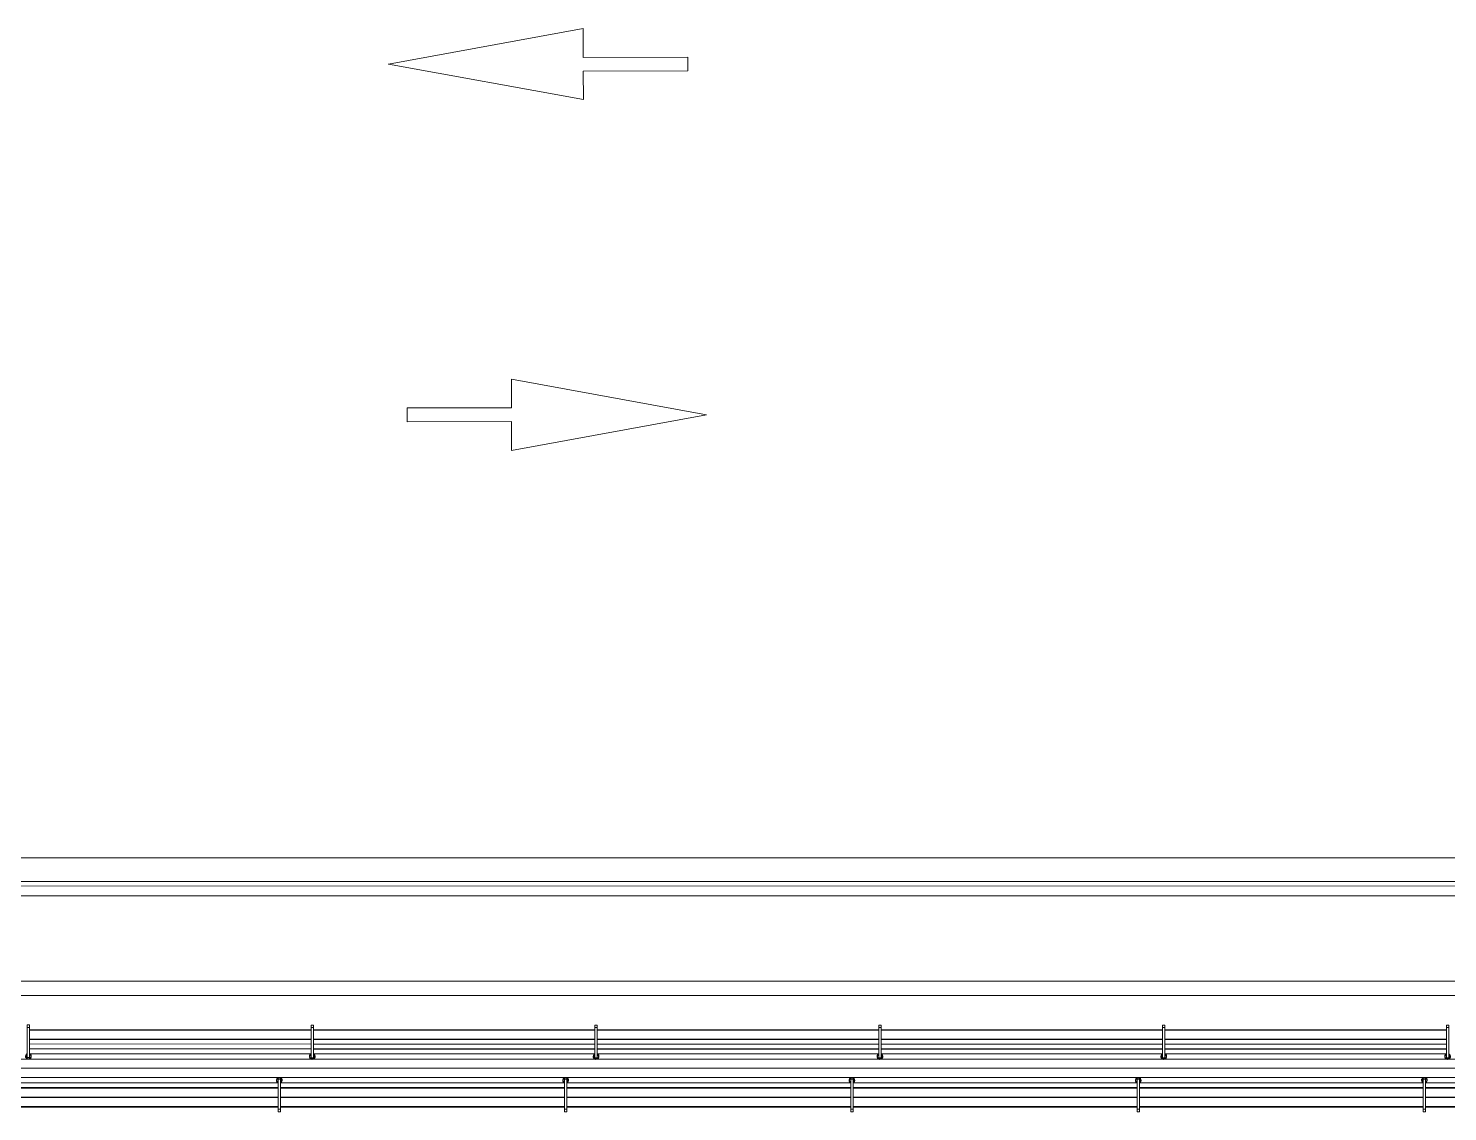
# Model space of a CAD drawing. Header units: metres. Extents: x -55 to 263, y -124 to 62.
# Drawn here: x 26.57 to 41.52, y -101.63 to -90.23 of the extents above; entities that cross this region are included whole.
import ezdxf

# ---------------------------------------------------------------- set-up
doc = ezdxf.new("R2010")
doc.units = ezdxf.units.M
for name, color, linetype, lineweight in [('0-1', 7, 'Continuous', 5), ('46BANQ-1', 53, 'Continuous', 5), ('47VEGET-1', 53, 'Continuous', 5), ('55BARANDAL-1', 53, 'Continuous', 5), ('70LINEA-1', 254, 'Continuous', 5), ('70LINEA-2', 50, 'Continuous', 5), ('70LINEA-3', 53, 'Continuous', 5)]:
    doc.layers.add(name, color=color, linetype=linetype, lineweight=lineweight)

# ---------------------------------------------------------------- blocks, each defined once
blk = doc.blocks.new('Street Paint - Arrow - Arrow-V284-A1 _ A250')
at = {"layer": '70LINEA-2'}
for p, q in [((33.712, -94.296), (31.661, -93.921)), ((31.661, -93.921), (31.662, -94.221)), ((31.661, -93.921), (33.712, -94.296)), ((31.661, -93.921), (31.661, -93.921)), ((31.662, -94.221), (30.562, -94.223)), ((30.562, -94.223), (31.662, -94.221)), ((30.562, -94.223), (30.562, -94.368)), ((30.562, -94.223), (30.562, -94.223)), ((30.562, -94.368), (31.662, -94.366)), ((31.662, -94.671), (33.712, -94.296)), ((31.662, -94.366), (31.662, -94.671)), ((33.712, -94.296), (33.712, -94.296))]:
    blk.add_line(p, q, dxfattribs=at)
blk = doc.blocks.new('Street Paint - Arrow - Arrow-V285-A1 _ A250')
at = {"layer": '70LINEA-2'}
for p, q in [((32.415, -90.227), (30.366, -90.603)), ((32.416, -90.532), (32.415, -90.227)), ((32.415, -90.227), (32.415, -90.227)), ((33.516, -90.53), (32.416, -90.532)), ((33.516, -90.675), (33.516, -90.53)), ((33.516, -90.53), (33.516, -90.53)), ((30.366, -90.602), (30.366, -90.603)), ((30.366, -90.603), (32.417, -90.977)), ((32.416, -90.677), (33.516, -90.675)), ((32.417, -90.977), (32.416, -90.677))]:
    blk.add_line(p, q, dxfattribs=at)
blk = doc.blocks.new('Railing - Wire Post - Chainlink 2-V301-A1 _ A250')
at = {"layer": '55BARANDAL-1'}
for p, q in [((-0.331, 0.012), (-0.304, 0.012)), ((-0.331, 0.012), (-0.331, -0.013)), ((-0.304, 0.012), (-0.304, -0.013)), ((0.013, 0.012), (-0.304, 0.012)), ((0.013, -0.013), (0.013, 0.012)), ((-0.331, -0.013), (-0.304, -0.013)), ((0.013, -0.013), (-0.304, -0.013))]:
    blk.add_line(p, q, dxfattribs=at)
for radius, start, end in [(0.0301, 206.3748, 2.2872), (0.0301, 206.3748, 2.2872), (0.0301, 2.2872, 148.7371), (0.0301, 2.2872, 148.7371), (0.0251, 0, 150), (0.0251, 210, 0), (0.0251, 90, 148.3274), (0.0251, 60, 120), (0.0251, 270, 90), (0.0251, 0, 30), (0.0251, 330, 0), (0.0301, 336.659, 2.2872), (0.0301, 336.659, 2.2872), (0.0301, 336.659, 2.2872), (0.0301, 336.659, 2.2872), (0.0301, 336.659, 2.2872), (0.0301, 336.659, 2.2872), (0.0301, 336.659, 2.2872), (0.0301, 336.659, 2.2872), (0.0301, 336.659, 2.2872), (0.0301, 336.659, 2.2872), (0.0301, 2.2872, 16.9322), (0.0301, 2.2872, 16.9322), (0.0301, 2.2872, 16.9322), (0.0301, 2.2872, 16.9322), (0.0301, 2.2872, 16.9322), (0.0301, 2.2872, 16.9322), (0.0301, 2.2872, 16.9322), (0.0301, 2.2872, 16.9322), (0.0301, 2.2872, 16.9322), (0.0301, 2.2872, 16.9322), (0.0251, 211.6726, 270), (0.0251, 240, 300)]:
    blk.add_arc((0, 0), radius, start, end, dxfattribs=at)
blk = doc.blocks.new('Railing - Wire Post - Chainlink 2-V302-A1 _ A250')
at = {"layer": '55BARANDAL-1'}
for p, q in [((-0.331, 0.012), (-0.304, 0.012)), ((-0.331, 0.012), (-0.331, -0.013)), ((-0.304, 0.012), (-0.304, -0.013)), ((0.013, 0.012), (-0.304, 0.012)), ((0.013, -0.013), (0.013, 0.012)), ((-0.331, -0.013), (-0.304, -0.013)), ((0.013, -0.013), (-0.304, -0.013))]:
    blk.add_line(p, q, dxfattribs=at)
for radius, start, end in [(0.0301, 206.3748, 2.2872), (0.0301, 206.3748, 2.2872), (0.0301, 2.2872, 148.7371), (0.0301, 2.2872, 148.7371), (0.0251, 0, 150), (0.0251, 210, 0), (0.0251, 90, 148.3274), (0.0251, 60, 120), (0.0251, 270, 90), (0.0251, 0, 30), (0.0251, 330, 0), (0.0301, 336.5835, 2.2872), (0.0301, 336.5835, 2.2872), (0.0301, 336.5835, 2.2872), (0.0301, 336.5835, 2.2872), (0.0301, 336.5835, 2.2872), (0.0301, 336.5835, 2.2872), (0.0301, 336.5835, 2.2872), (0.0301, 336.5835, 2.2872), (0.0301, 336.5835, 2.2872), (0.0301, 336.5835, 2.2872), (0.0301, 2.2872, 16.9322), (0.0301, 2.2872, 16.9322), (0.0301, 2.2872, 16.9322), (0.0301, 2.2872, 16.9322), (0.0301, 2.2872, 16.9322), (0.0301, 2.2872, 16.9322), (0.0301, 2.2872, 16.9322), (0.0301, 2.2872, 16.9322), (0.0301, 2.2872, 16.9322), (0.0301, 2.2872, 16.9322), (0.0251, 211.6726, 270), (0.0251, 240, 300)]:
    blk.add_arc((0, 0), radius, start, end, dxfattribs=at)
blk = doc.blocks.new('Railing - Wire Post - Chainlink 2-V303-A1 _ A250')
at = {"layer": '55BARANDAL-1'}
for p, q in [((-0.331, 0.012), (-0.304, 0.012)), ((-0.331, 0.012), (-0.331, -0.013)), ((-0.304, 0.012), (-0.304, -0.013)), ((0.013, 0.012), (-0.304, 0.012)), ((0.013, -0.013), (0.013, 0.012)), ((-0.331, -0.013), (-0.304, -0.013)), ((0.013, -0.013), (-0.304, -0.013))]:
    blk.add_line(p, q, dxfattribs=at)
for radius, start, end in [(0.0301, 206.3748, 2.2872), (0.0301, 206.3748, 2.2872), (0.0301, 2.2872, 148.7371), (0.0301, 2.2872, 148.7371), (0.0251, 0, 150), (0.0251, 210, 0), (0.0251, 90, 148.3274), (0.0251, 60, 120), (0.0251, 270, 90), (0.0251, 0, 30), (0.0251, 330, 0), (0.0301, 336.508, 2.2872), (0.0301, 336.508, 2.2872), (0.0301, 336.508, 2.2872), (0.0301, 336.508, 2.2872), (0.0301, 336.508, 2.2872), (0.0301, 336.508, 2.2872), (0.0301, 336.508, 2.2872), (0.0301, 336.508, 2.2872), (0.0301, 336.508, 2.2872), (0.0301, 336.508, 2.2872), (0.0301, 2.2872, 16.9322), (0.0301, 2.2872, 16.9322), (0.0301, 2.2872, 16.9322), (0.0301, 2.2872, 16.9322), (0.0301, 2.2872, 16.9322), (0.0301, 2.2872, 16.9322), (0.0301, 2.2872, 16.9322), (0.0301, 2.2872, 16.9322), (0.0301, 2.2872, 16.9322), (0.0301, 2.2872, 16.9322), (0.0251, 225.201, 270), (0.0251, 240, 300)]:
    blk.add_arc((0, 0), radius, start, end, dxfattribs=at)
blk = doc.blocks.new('Railing - Wire Post - Chainlink 2-V304-A1 _ A250')
at = {"layer": '55BARANDAL-1'}
for p, q in [((-0.331, 0.012), (-0.304, 0.012)), ((-0.331, 0.012), (-0.331, -0.013)), ((-0.304, 0.012), (-0.304, -0.013)), ((0.013, 0.012), (-0.304, 0.012)), ((0.013, -0.013), (0.013, 0.012)), ((-0.331, -0.013), (-0.304, -0.013)), ((0.013, -0.013), (-0.304, -0.013))]:
    blk.add_line(p, q, dxfattribs=at)
for radius, start, end in [(0.0301, 206.3748, 2.2872), (0.0301, 206.3748, 2.2872), (0.0301, 2.2872, 148.7371), (0.0301, 2.2872, 148.7371), (0.0251, 0, 150), (0.0251, 210, 0), (0.0251, 90, 148.3274), (0.0251, 60, 120), (0.0251, 270, 90), (0.0251, 0, 30), (0.0251, 330, 0), (0.0301, 336.4326, 2.2872), (0.0301, 336.4326, 2.2872), (0.0301, 336.4326, 2.2872), (0.0301, 336.4326, 2.2872), (0.0301, 336.4326, 2.2872), (0.0301, 336.4326, 2.2872), (0.0301, 336.4326, 2.2872), (0.0301, 336.4326, 2.2872), (0.0301, 336.4326, 2.2872), (0.0301, 336.4326, 2.2872), (0.0301, 2.2872, 16.9322), (0.0301, 2.2872, 16.9322), (0.0301, 2.2872, 16.9322), (0.0301, 2.2872, 16.9322), (0.0301, 2.2872, 16.9322), (0.0301, 2.2872, 16.9322), (0.0301, 2.2872, 16.9322), (0.0301, 2.2872, 16.9322), (0.0301, 2.2872, 16.9322), (0.0301, 2.2872, 16.9322), (0.0251, 211.6726, 270), (0.0251, 240, 300)]:
    blk.add_arc((0, 0), radius, start, end, dxfattribs=at)
blk = doc.blocks.new('Railing - Wire Post - Chainlink 2-V305-A1 _ A250')
at = {"layer": '55BARANDAL-1'}
for p, q in [((-0.331, 0.012), (-0.304, 0.012)), ((-0.331, 0.012), (-0.331, -0.013)), ((-0.304, 0.012), (-0.304, -0.013)), ((0.013, 0.012), (-0.304, 0.012)), ((0.013, -0.013), (0.013, 0.012)), ((-0.331, -0.013), (-0.304, -0.013)), ((0.013, -0.013), (-0.304, -0.013))]:
    blk.add_line(p, q, dxfattribs=at)
for radius, start, end in [(0.0301, 206.3748, 2.2872), (0.0301, 206.3748, 2.2872), (0.0301, 2.2872, 148.7371), (0.0301, 2.2872, 148.7371), (0.0251, 0, 150), (0.0251, 210, 0), (0.0251, 90, 148.3274), (0.0251, 60, 120), (0.0251, 270, 90), (0.0251, 0, 30), (0.0251, 330, 0), (0.0301, 336.3571, 2.2872), (0.0301, 336.3571, 2.2872), (0.0301, 336.3571, 2.2872), (0.0301, 336.3571, 2.2872), (0.0301, 336.3571, 2.2872), (0.0301, 336.3571, 2.2872), (0.0301, 336.3571, 2.2872), (0.0301, 336.3571, 2.2872), (0.0301, 336.3571, 2.2872), (0.0301, 336.3571, 2.2872), (0.0301, 2.2872, 16.9322), (0.0301, 2.2872, 16.9322), (0.0301, 2.2872, 16.9322), (0.0301, 2.2872, 16.9322), (0.0301, 2.2872, 16.9322), (0.0301, 2.2872, 16.9322), (0.0301, 2.2872, 16.9322), (0.0301, 2.2872, 16.9322), (0.0301, 2.2872, 16.9322), (0.0301, 2.2872, 16.9322), (0.0251, 211.6726, 270), (0.0251, 240, 300)]:
    blk.add_arc((0, 0), radius, start, end, dxfattribs=at)
blk = doc.blocks.new('Railing - Railing-8511726-A1 _ A250')
at = {"layer": '55BARANDAL-1'}
for p, q in [((240.175, -101.274), (20.175, -101.274)), ((26.215, -101.329), (29.204, -101.329)), ((29.204, -101.38), (26.215, -101.38)), ((26.215, -101.384), (29.204, -101.384)), ((29.229, -101.329), (32.218, -101.329)), ((32.218, -101.38), (29.229, -101.38)), ((29.229, -101.384), (32.218, -101.384)), ((32.243, -101.329), (35.231, -101.329)), ((35.231, -101.38), (32.243, -101.38)), ((32.243, -101.384), (35.231, -101.384)), ((35.261, -101.329), (38.245, -101.329)), ((38.245, -101.38), (35.261, -101.38)), ((35.261, -101.384), (38.245, -101.384)), ((38.27, -101.329), (41.259, -101.329)), ((41.259, -101.38), (38.27, -101.38)), ((38.27, -101.384), (41.259, -101.384)), ((41.284, -101.329), (44.272, -101.329)), ((44.272, -101.38), (41.284, -101.38)), ((41.284, -101.384), (44.272, -101.384)), ((29.204, -101.48), (26.215, -101.48)), ((26.215, -101.484), (29.204, -101.484)), ((29.204, -101.58), (26.215, -101.58)), ((26.215, -101.584), (29.204, -101.584)), ((32.218, -101.48), (29.229, -101.48)), ((29.229, -101.484), (32.218, -101.484)), ((32.218, -101.58), (29.229, -101.58)), ((29.229, -101.584), (32.218, -101.584)), ((35.231, -101.48), (32.243, -101.48)), ((32.243, -101.484), (35.231, -101.484)), ((35.231, -101.58), (32.243, -101.58)), ((32.243, -101.584), (35.231, -101.584)), ((38.245, -101.48), (35.261, -101.48)), ((35.261, -101.484), (38.245, -101.484)), ((38.245, -101.58), (35.261, -101.58)), ((35.261, -101.584), (38.245, -101.584)), ((41.259, -101.48), (38.27, -101.48)), ((38.27, -101.484), (41.259, -101.484)), ((41.259, -101.58), (38.27, -101.58)), ((38.27, -101.584), (41.259, -101.584)), ((44.272, -101.48), (41.284, -101.48)), ((41.284, -101.484), (44.272, -101.484)), ((44.272, -101.58), (41.284, -101.58)), ((41.284, -101.584), (44.272, -101.584))]:
    blk.add_line(p, q, dxfattribs=at)
at = {"rotation": 90}
for name, p in [('Railing - Wire Post - Chainlink 2-V301-A1 _ A250', (29.216, -101.302)), ('Railing - Wire Post - Chainlink 2-V302-A1 _ A250', (32.23, -101.302)), ('Railing - Wire Post - Chainlink 2-V303-A1 _ A250', (35.244, -101.302)), ('Railing - Wire Post - Chainlink 2-V304-A1 _ A250', (38.258, -101.302)), ('Railing - Wire Post - Chainlink 2-V305-A1 _ A250', (41.271, -101.302))]:
    blk.add_blockref(name, p, dxfattribs=at)
blk = doc.blocks.new('Practice Rain Ditch - Practice Rain Ditch-8556337-A1 _ A250')
at = {"layer": '70LINEA-1'}
for p, q in [((20.175, -99.21), (191.593, -99.212)), ((191.593, -99.227), (20.175, -99.258)), ((191.593, -99.362), (20.175, -99.36)), ((195.315, -100.262), (20.175, -100.26)), ((195.315, -100.412), (20.175, -100.41))]:
    blk.add_line(p, q, dxfattribs=at)
blk = doc.blocks.new('Railing - Wire Post - Chainlink 2-V353-A1 _ A250')
at = {"layer": '55BARANDAL-1'}
for p, q in [((-0.331, 0.012), (-0.304, 0.012)), ((-0.331, 0.012), (-0.331, -0.013)), ((-0.304, 0.012), (-0.304, -0.013)), ((0.013, 0.012), (-0.304, 0.012)), ((0.013, -0.013), (0.013, 0.012)), ((-0.331, -0.013), (-0.304, -0.013)), ((0.013, -0.013), (-0.304, -0.013))]:
    blk.add_line(p, q, dxfattribs=at)
for radius, start, end in [(0.0301, 206.3748, 2.2872), (0.0301, 206.3748, 2.2872), (0.0301, 2.2872, 148.7371), (0.0301, 2.2872, 148.7371), (0.0251, 0, 150), (0.0251, 210, 0), (0.0251, 90, 148.3274), (0.0251, 60, 120), (0.0251, 270, 90), (0.0251, 0, 30), (0.0251, 330, 0), (0.0301, 335.6335, 2.2872), (0.0301, 335.6335, 2.2872), (0.0301, 335.6335, 2.2872), (0.0301, 335.6335, 2.2872), (0.0301, 335.6335, 2.2872), (0.0301, 335.6335, 2.2872), (0.0301, 335.6335, 2.2872), (0.0301, 335.6335, 2.2872), (0.0301, 335.6335, 2.2872), (0.0301, 2.2872, 16.9322), (0.0301, 2.2872, 16.9322), (0.0301, 2.2872, 16.9322), (0.0301, 2.2872, 16.9322), (0.0301, 2.2872, 16.9322), (0.0301, 2.2872, 16.9322), (0.0301, 2.2872, 16.9322), (0.0301, 2.2872, 16.9322), (0.0301, 2.2872, 16.9322), (0.0251, 211.6726, 270), (0.0251, 240, 300)]:
    blk.add_arc((0, 0), radius, start, end, dxfattribs=at)
blk = doc.blocks.new('Railing - Wire Post - Chainlink 2-V354-A1 _ A250')
at = {"layer": '55BARANDAL-1'}
for p, q in [((-0.331, 0.012), (-0.304, 0.012)), ((-0.331, 0.012), (-0.331, -0.013)), ((-0.304, 0.012), (-0.304, -0.013)), ((0.013, 0.012), (-0.304, 0.012)), ((0.013, -0.013), (0.013, 0.012)), ((-0.331, -0.013), (-0.304, -0.013)), ((0.013, -0.013), (-0.304, -0.013))]:
    blk.add_line(p, q, dxfattribs=at)
for radius, start, end in [(0.0301, 206.3748, 2.2872), (0.0301, 206.3748, 2.2872), (0.0301, 2.2872, 148.7371), (0.0301, 2.2872, 148.7371), (0.0251, 0, 150), (0.0251, 210, 0), (0.0251, 90, 148.3274), (0.0251, 60, 120), (0.0251, 270, 90), (0.0251, 0, 30), (0.0251, 330, 0), (0.0301, 335.5709, 2.2872), (0.0301, 335.5709, 2.2872), (0.0301, 335.5709, 2.2872), (0.0301, 335.5709, 2.2872), (0.0301, 335.5709, 2.2872), (0.0301, 335.5709, 2.2872), (0.0301, 335.5709, 2.2872), (0.0301, 335.5709, 2.2872), (0.0301, 335.5709, 2.2872), (0.0301, 2.2872, 16.9322), (0.0301, 2.2872, 16.9322), (0.0301, 2.2872, 16.9322), (0.0301, 2.2872, 16.9322), (0.0301, 2.2872, 16.9322), (0.0301, 2.2872, 16.9322), (0.0301, 2.2872, 16.9322), (0.0301, 2.2872, 16.9322), (0.0301, 2.2872, 16.9322), (0.0251, 211.6726, 270), (0.0251, 240, 300)]:
    blk.add_arc((0, 0), radius, start, end, dxfattribs=at)
blk = doc.blocks.new('Railing - Wire Post - Chainlink 2-V355-A1 _ A250')
at = {"layer": '55BARANDAL-1'}
for p, q in [((-0.331, 0.012), (-0.304, 0.012)), ((-0.331, 0.012), (-0.331, -0.013)), ((-0.304, 0.012), (-0.304, -0.013)), ((0.013, 0.012), (-0.304, 0.012)), ((0.013, -0.013), (0.013, 0.012)), ((-0.331, -0.013), (-0.304, -0.013)), ((0.013, -0.013), (-0.304, -0.013))]:
    blk.add_line(p, q, dxfattribs=at)
for radius, start, end in [(0.0301, 206.3748, 2.2872), (0.0301, 206.3748, 2.2872), (0.0301, 2.2872, 148.7371), (0.0301, 2.2872, 148.7371), (0.0251, 0, 150), (0.0251, 210, 0), (0.0251, 90, 148.3274), (0.0251, 60, 120), (0.0251, 270, 90), (0.0251, 0, 30), (0.0251, 330, 0), (0.0301, 335.5083, 2.2872), (0.0301, 335.5083, 2.2872), (0.0301, 335.5083, 2.2872), (0.0301, 335.5083, 2.2872), (0.0301, 335.5083, 2.2872), (0.0301, 335.5083, 2.2872), (0.0301, 335.5083, 2.2872), (0.0301, 335.5083, 2.2872), (0.0301, 335.5083, 2.2872), (0.0301, 2.2872, 16.9322), (0.0301, 2.2872, 16.9322), (0.0301, 2.2872, 16.9322), (0.0301, 2.2872, 16.9322), (0.0301, 2.2872, 16.9322), (0.0301, 2.2872, 16.9322), (0.0301, 2.2872, 16.9322), (0.0301, 2.2872, 16.9322), (0.0301, 2.2872, 16.9322), (0.0251, 211.6726, 270), (0.0251, 240, 300)]:
    blk.add_arc((0, 0), radius, start, end, dxfattribs=at)
blk = doc.blocks.new('Railing - Wire Post - Chainlink 2-V356-A1 _ A250')
at = {"layer": '55BARANDAL-1'}
for p, q in [((-0.331, 0.012), (-0.304, 0.012)), ((-0.331, 0.012), (-0.331, -0.013)), ((-0.304, 0.012), (-0.304, -0.013)), ((0.013, 0.012), (-0.304, 0.012)), ((0.013, -0.013), (0.013, 0.012)), ((-0.331, -0.013), (-0.304, -0.013)), ((0.013, -0.013), (-0.304, -0.013))]:
    blk.add_line(p, q, dxfattribs=at)
for radius, start, end in [(0.0301, 206.3748, 2.2872), (0.0301, 206.3748, 2.2872), (0.0301, 2.2872, 148.7371), (0.0301, 2.2872, 148.7371), (0.0251, 0, 150), (0.0251, 210, 0), (0.0251, 90, 148.3274), (0.0251, 60, 120), (0.0251, 270, 90), (0.0251, 0, 30), (0.0251, 330, 0), (0.0301, 335.4457, 2.2872), (0.0301, 335.4457, 2.2872), (0.0301, 335.4457, 2.2872), (0.0301, 335.4457, 2.2872), (0.0301, 335.4457, 2.2872), (0.0301, 335.4457, 2.2872), (0.0301, 335.4457, 2.2872), (0.0301, 335.4457, 2.2872), (0.0301, 335.4457, 2.2872), (0.0301, 2.2872, 16.9322), (0.0301, 2.2872, 16.9322), (0.0301, 2.2872, 16.9322), (0.0301, 2.2872, 16.9322), (0.0301, 2.2872, 16.9322), (0.0301, 2.2872, 16.9322), (0.0301, 2.2872, 16.9322), (0.0301, 2.2872, 16.9322), (0.0301, 2.2872, 16.9322), (0.0251, 211.6726, 270), (0.0251, 240, 300)]:
    blk.add_arc((0, 0), radius, start, end, dxfattribs=at)
blk = doc.blocks.new('Railing - Wire Post - Chainlink 2-V357-A1 _ A250')
at = {"layer": '55BARANDAL-1'}
for p, q in [((-0.331, 0.012), (-0.304, 0.012)), ((-0.331, 0.012), (-0.331, -0.013)), ((-0.304, 0.012), (-0.304, -0.013)), ((0.013, 0.012), (-0.304, 0.012)), ((0.013, -0.013), (0.013, 0.012)), ((-0.331, -0.013), (-0.304, -0.013)), ((0.013, -0.013), (-0.304, -0.013))]:
    blk.add_line(p, q, dxfattribs=at)
for radius, start, end in [(0.0301, 206.3748, 2.2872), (0.0301, 206.3748, 2.2872), (0.0301, 2.2872, 148.7371), (0.0301, 2.2872, 148.7371), (0.0251, 0, 150), (0.0251, 210, 0), (0.0251, 90, 148.3274), (0.0251, 60, 120), (0.0251, 270, 90), (0.0251, 0, 30), (0.0251, 330, 0), (0.0301, 335.3831, 2.2872), (0.0301, 335.3831, 2.2872), (0.0301, 335.3831, 2.2872), (0.0301, 335.3831, 2.2872), (0.0301, 335.3831, 2.2872), (0.0301, 335.3831, 2.2872), (0.0301, 335.3831, 2.2872), (0.0301, 335.3831, 2.2872), (0.0301, 335.3831, 2.2872), (0.0301, 2.2872, 16.9322), (0.0301, 2.2872, 16.9322), (0.0301, 2.2872, 16.9322), (0.0301, 2.2872, 16.9322), (0.0301, 2.2872, 16.9322), (0.0301, 2.2872, 16.9322), (0.0301, 2.2872, 16.9322), (0.0301, 2.2872, 16.9322), (0.0301, 2.2872, 16.9322), (0.0251, 211.6726, 270), (0.0251, 240, 300)]:
    blk.add_arc((0, 0), radius, start, end, dxfattribs=at)
blk = doc.blocks.new('Railing - Wire Post - Chainlink 2-V358-A1 _ A250')
at = {"layer": '55BARANDAL-1'}
for p, q in [((-0.331, 0.012), (-0.304, 0.012)), ((-0.331, 0.012), (-0.331, -0.013)), ((-0.304, 0.012), (-0.304, -0.013)), ((0.013, 0.012), (-0.304, 0.012)), ((0.013, -0.013), (0.013, 0.012)), ((-0.331, -0.013), (-0.304, -0.013)), ((0.013, -0.013), (-0.304, -0.013))]:
    blk.add_line(p, q, dxfattribs=at)
for radius, start, end in [(0.0301, 206.3748, 2.2872), (0.0301, 206.3748, 2.2872), (0.0301, 2.2872, 148.7371), (0.0301, 2.2872, 148.7371), (0.0251, 0, 150), (0.0251, 210, 0), (0.0251, 90, 148.3274), (0.0251, 60, 120), (0.0251, 270, 90), (0.0251, 0, 30), (0.0251, 330, 0), (0.0301, 335.3205, 2.2872), (0.0301, 335.3205, 2.2872), (0.0301, 335.3205, 2.2872), (0.0301, 335.3205, 2.2872), (0.0301, 335.3205, 2.2872), (0.0301, 335.3205, 2.2872), (0.0301, 335.3205, 2.2872), (0.0301, 335.3205, 2.2872), (0.0301, 335.3205, 2.2872), (0.0301, 2.2872, 16.9322), (0.0301, 2.2872, 16.9322), (0.0301, 2.2872, 16.9322), (0.0301, 2.2872, 16.9322), (0.0301, 2.2872, 16.9322), (0.0301, 2.2872, 16.9322), (0.0301, 2.2872, 16.9322), (0.0301, 2.2872, 16.9322), (0.0301, 2.2872, 16.9322), (0.0251, 211.6726, 270), (0.0251, 240, 300)]:
    blk.add_arc((0, 0), radius, start, end, dxfattribs=at)
blk = doc.blocks.new('Railing - Railing-8574736-A1 _ A250')
at = {"layer": '55BARANDAL-1'}
for p, q in [((29.55, -100.77), (26.587, -100.769)), ((26.587, -100.773), (29.55, -100.774)), ((32.538, -100.77), (29.575, -100.77)), ((29.575, -100.774), (32.538, -100.774)), ((35.527, -100.77), (32.563, -100.77)), ((32.563, -100.774), (35.527, -100.774)), ((38.515, -100.77), (35.552, -100.77)), ((35.552, -100.774), (38.515, -100.774)), ((41.503, -100.77), (38.54, -100.77)), ((38.54, -100.774), (41.503, -100.774)), ((29.55, -100.87), (26.587, -100.869)), ((26.587, -100.873), (29.55, -100.874)), ((29.55, -100.97), (26.587, -100.969)), ((26.587, -100.973), (29.55, -100.974)), ((32.538, -100.87), (29.575, -100.87)), ((29.575, -100.874), (32.538, -100.874)), ((32.538, -100.97), (29.575, -100.97)), ((29.575, -100.974), (32.538, -100.974)), ((35.527, -100.87), (32.563, -100.87)), ((32.563, -100.874), (35.527, -100.874)), ((35.527, -100.97), (32.563, -100.97)), ((32.563, -100.974), (35.527, -100.974)), ((38.515, -100.87), (35.552, -100.87)), ((35.552, -100.874), (38.515, -100.874)), ((38.515, -100.97), (35.552, -100.97)), ((35.552, -100.974), (38.515, -100.974)), ((41.503, -100.87), (38.54, -100.87)), ((38.54, -100.874), (41.503, -100.874)), ((41.503, -100.97), (38.54, -100.97)), ((38.54, -100.974), (41.503, -100.974)), ((-33.162, -101.076), (229.742, -101.091)), ((29.55, -101.024), (26.587, -101.024)), ((32.538, -101.024), (29.575, -101.024)), ((35.527, -101.024), (32.563, -101.024)), ((38.515, -101.025), (35.552, -101.024)), ((41.503, -101.025), (38.54, -101.025))]:
    blk.add_line(p, q, dxfattribs=at)
at = {"extrusion": (0, 0, -1), "zscale": -1, "rotation": 270.0033261339385}
for name, p in [('Railing - Wire Post - Chainlink 2-V353-A1 _ A250', (-26.575, -101.051)), ('Railing - Wire Post - Chainlink 2-V354-A1 _ A250', (-29.563, -101.052)), ('Railing - Wire Post - Chainlink 2-V355-A1 _ A250', (-32.551, -101.052)), ('Railing - Wire Post - Chainlink 2-V356-A1 _ A250', (-35.539, -101.052)), ('Railing - Wire Post - Chainlink 2-V357-A1 _ A250', (-38.527, -101.052)), ('Railing - Wire Post - Chainlink 2-V358-A1 _ A250', (-41.515, -101.052))]:
    blk.add_blockref(name, p, dxfattribs=at)
blk = doc.blocks.new('22011_AR_rvt-1-A1 _ A250')
at = {"layer": '46BANQ-1'}
for p, q in [((30.172, -98.96), (20.175, -98.96)), ((40.172, -98.96), (30.172, -98.96)), ((50.172, -98.96), (40.172, -98.96))]:
    blk.add_line(p, q, dxfattribs=at)
at = {"layer": '70LINEA-1'}
for p, q in [((20.175, -98.96), (191.589, -98.96)), ((26.587, -100.92), (29.55, -100.921)), ((29.575, -100.921), (32.538, -100.921)), ((32.563, -100.921), (35.527, -100.921)), ((35.552, -100.921), (38.515, -100.921)), ((38.54, -100.921), (41.503, -100.921)), ((195.535, -101.184), (20.175, -101.174))]:
    blk.add_line(p, q, dxfattribs=at)
at = {"layer": '47VEGET-1'}
for name in ['Street Paint - Arrow - Arrow-V285-A1 _ A250', 'Street Paint - Arrow - Arrow-V284-A1 _ A250']:
    blk.add_blockref(name, (0, 0), dxfattribs=at)
at = {"layer": '55BARANDAL-1'}
for name in ['Railing - Railing-8574736-A1 _ A250', 'Railing - Railing-8511726-A1 _ A250']:
    blk.add_blockref(name, (0, 0), dxfattribs=at)
at = {"layer": '70LINEA-3'}
blk.add_blockref('Practice Rain Ditch - Practice Rain Ditch-8556337-A1 _ A250', (0, 0), dxfattribs=at)

msp = doc.modelspace()

# ---------------------------------------------------------------- block references
at = {"layer": '0-1'}
msp.add_blockref('22011_AR_rvt-1-A1 _ A250', (0, 0), dxfattribs=at)

doc.saveas('drawing.dxf')
